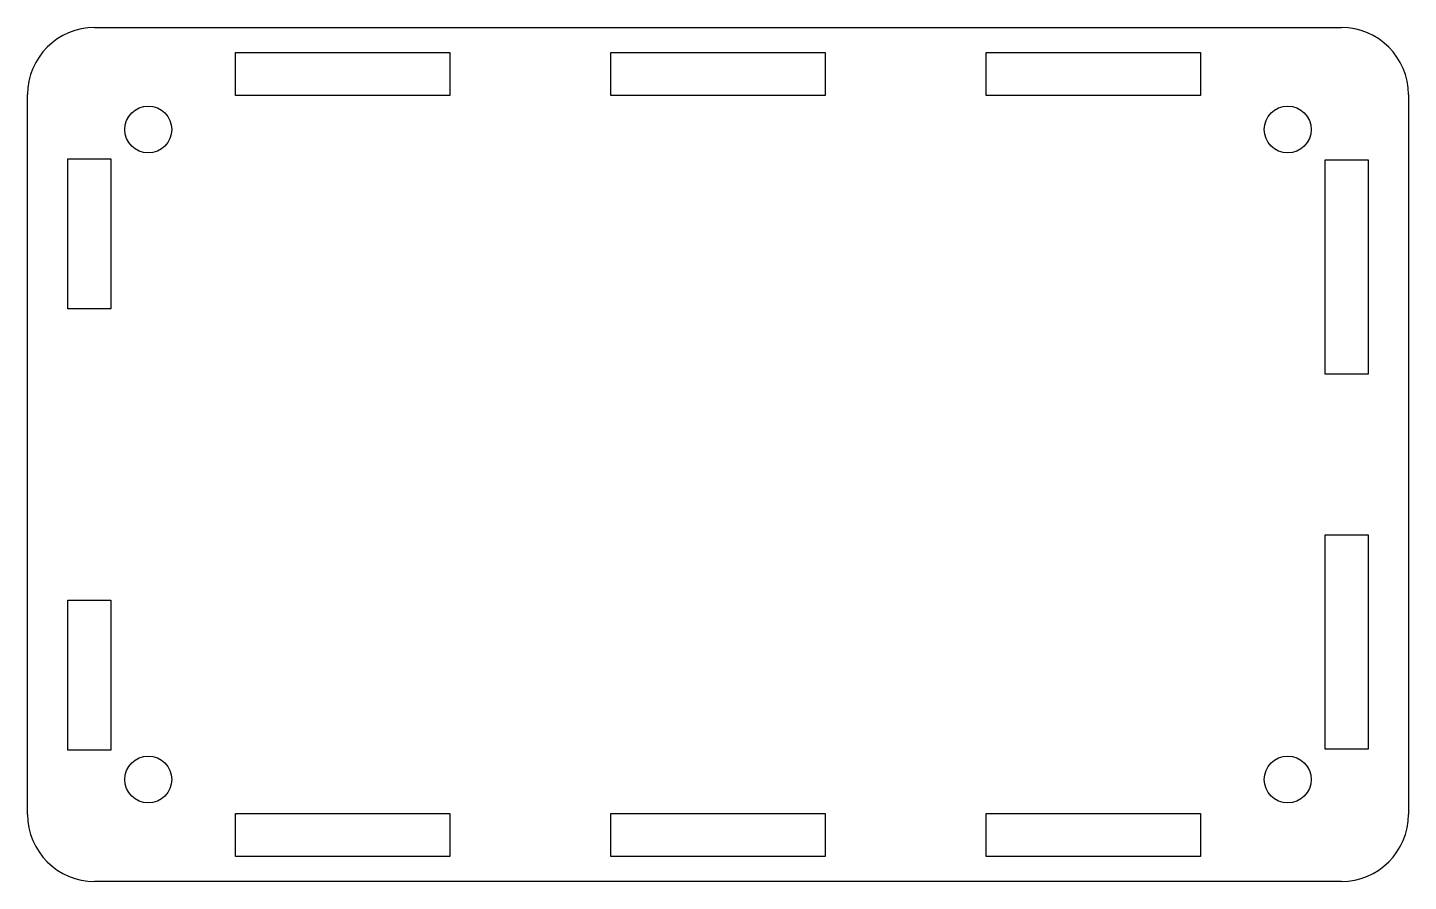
# Model space of a CAD drawing. Header units: millimetres. Extents: x -52 to 52, y -32 to 32.
import ezdxf

# ---------------------------------------------------------------- set-up
doc = ezdxf.new("R2010")
doc.units = ezdxf.units.MM

msp = doc.modelspace()

# ---------------------------------------------------------------- linework, layer by layer
at = {"color": 7, "linetype": 'Continuous', "lineweight": 25}
for p, q in [((-46.5, 31.86), (46.5, 31.86)), ((-36, 26.8), (-36, 30)), ((-36, 30), (-20, 30)), ((-20, 30), (-20, 26.8)), ((-8, 26.8), (-8, 30)), ((-8, 30), (8, 30)), ((8, 30), (8, 26.8)), ((20, 26.8), (20, 30)), ((20, 30), (36, 30)), ((36, 30), (36, 26.8)), ((-51.5, -26.86), (-51.5, 26.86)), ((-20, 26.8), (-36, 26.8)), ((8, 26.8), (-8, 26.8)), ((36, 26.8), (20, 26.8)), ((51.5, 26.86), (51.5, -26.86)), ((-48.5, 10.88), (-48.5, 22.07)), ((-48.5, 22.07), (-45.3, 22.07)), ((-45.3, 22.07), (-45.3, 10.88)), ((45.3, 22), (48.5, 22)), ((45.3, 6), (45.3, 22)), ((48.5, 22), (48.5, 6)), ((-45.3, 10.88), (-48.5, 10.88)), ((48.5, 6), (45.3, 6)), ((45.3, -6), (48.5, -6)), ((45.3, -22), (45.3, -6)), ((48.5, -6), (48.5, -22)), ((-48.5, -22.07), (-48.5, -10.88)), ((-48.5, -10.88), (-45.3, -10.88)), ((-45.3, -10.88), (-45.3, -22.07)), ((-45.3, -22.07), (-48.5, -22.07)), ((48.5, -22), (45.3, -22)), ((-36, -30), (-36, -26.8)), ((-36, -26.8), (-20, -26.8)), ((-20, -26.8), (-20, -30)), ((-8, -30), (-8, -26.8)), ((-8, -26.8), (8, -26.8)), ((8, -26.8), (8, -30)), ((20, -30), (20, -26.8)), ((20, -26.8), (36, -26.8)), ((36, -26.8), (36, -30)), ((-20, -30), (-36, -30)), ((8, -30), (-8, -30)), ((36, -30), (20, -30)), ((46.5, -31.86), (-46.5, -31.86))]:
    msp.add_line(p, q, dxfattribs=at)
for centre in [(-42.5, 24.25), (42.5, 24.25), (-42.5, -24.25), (42.5, -24.25)]:
    msp.add_circle(centre, 1.75, dxfattribs=at)
for centre, start, end in [((-46.5, 26.86), 90, 180), ((46.5, 26.86), 0, 90), ((-46.5, -26.86), 180, 270), ((46.5, -26.86), 270, 0)]:
    msp.add_arc(centre, 5, start, end, dxfattribs=at)

doc.saveas('drawing.dxf')
